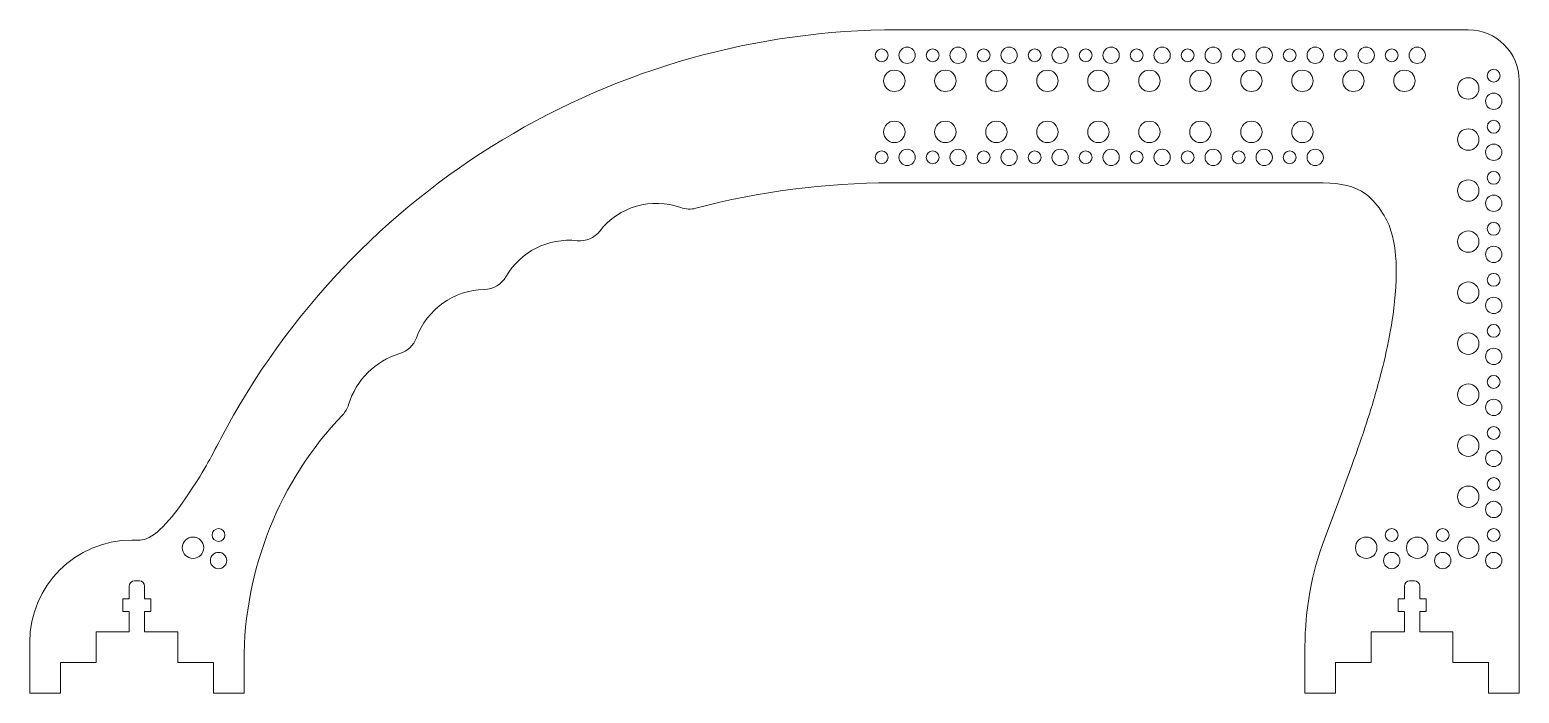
# Model space of a CAD drawing. Header units: millimetres. Extents: x -21 to 271, y -6 to 124.
import ezdxf

# ---------------------------------------------------------------- set-up
doc = ezdxf.new("R2010")
doc.units = ezdxf.units.MM

msp = doc.modelspace()

# ---------------------------------------------------------------- linework, layer by layer
at = {"color": 7, "linetype": 'Continuous', "lineweight": 15}
for p, q in [((261, 124), (149.15, 124)), ((271, -6), (271, 114)), ((147.89, 94), (231.16, 94)), ((232.82, 24.19), (235.84, 32.24)), ((0.61, 24), (-1, 24)), ((-1.5, 12.5), (-1.5, 15)), ((-0.5, 16), (0.5, 16)), ((1.5, 15), (1.5, 12.5)), ((248.5, 12.5), (248.5, 15)), ((249.5, 16), (250.5, 16)), ((251.5, 15), (251.5, 12.5)), ((-2.75, 10), (-2.75, 12.5)), ((-2.75, 12.5), (-1.5, 12.5)), ((1.5, 12.5), (2.75, 12.5)), ((2.75, 12.5), (2.75, 10)), ((247.25, 10), (247.25, 12.5)), ((247.25, 12.5), (248.5, 12.5)), ((251.5, 12.5), (252.75, 12.5)), ((252.75, 12.5), (252.75, 10)), ((-1.5, 10), (-2.75, 10)), ((-1.5, 6), (-1.5, 10)), ((2.75, 10), (1.5, 10)), ((1.5, 10), (1.5, 6)), ((248.5, 10), (247.25, 10)), ((248.5, 6), (248.5, 10)), ((252.75, 10), (251.5, 10)), ((251.5, 10), (251.5, 6)), ((-8, 0), (-8, 6)), ((-8, 6), (-1.5, 6)), ((1.5, 6), (8, 6)), ((8, 6), (8, 0)), ((242, 0), (242, 6)), ((242, 6), (248.5, 6)), ((251.5, 6), (258, 6)), ((258, 6), (258, 0)), ((-21, 4), (-21, -6)), ((229, 3.12), (229, -6)), ((-15, -6), (-15, 0)), ((-15, 0), (-8, 0)), ((8, 0), (15, 0)), ((15, 0), (15, -6)), ((21, -6), (21, 0.25)), ((235, -6), (235, 0)), ((235, 0), (242, 0)), ((258, 0), (265, 0)), ((265, 0), (265, -6)), ((-21, -6), (-15, -6)), ((15, -6), (21, -6)), ((229, -6), (235, -6)), ((265, -6), (271, -6))]:
    msp.add_line(p, q, dxfattribs=at)
for centre, radius in [((146, 119), 1.26), ((151, 119), 1.6), ((156, 119), 1.26), ((161, 119), 1.6), ((166, 119), 1.26), ((171, 119), 1.6), ((176, 119), 1.26), ((181, 119), 1.6), ((186, 119), 1.26), ((191, 119), 1.6), ((196, 119), 1.26), ((201, 119), 1.6), ((206, 119), 1.26), ((211, 119), 1.6), ((216, 119), 1.26), ((221, 119), 1.6), ((226, 119), 1.26), ((231, 119), 1.6), ((236, 119), 1.26), ((241, 119), 1.6), ((246, 119), 1.26), ((251, 119), 1.6), ((148.5, 114), 2.1), ((158.5, 114), 2.1), ((168.5, 114), 2.1), ((178.5, 114), 2.1), ((188.5, 114), 2.1), ((198.5, 114), 2.1), ((208.5, 114), 2.1), ((218.5, 114), 2.1), ((228.5, 114), 2.1), ((238.5, 114), 2.1), ((248.5, 114), 2.1), ((261, 112.5), 2.1), ((266, 115), 1.26), ((266, 110), 1.6), ((148.5, 104), 2.1), ((158.5, 104), 2.1), ((168.5, 104), 2.1), ((178.5, 104), 2.1), ((188.5, 104), 2.1), ((198.5, 104), 2.1), ((208.5, 104), 2.1), ((218.5, 104), 2.1), ((228.5, 104), 2.1), ((266, 105), 1.26), ((261, 102.5), 2.1), ((146, 99), 1.26), ((151, 99), 1.6), ((156, 99), 1.26), ((161, 99), 1.6), ((166, 99), 1.26), ((171, 99), 1.6), ((176, 99), 1.26), ((181, 99), 1.6), ((186, 99), 1.26), ((191, 99), 1.6), ((196, 99), 1.26), ((201, 99), 1.6), ((206, 99), 1.26), ((211, 99), 1.6), ((216, 99), 1.26), ((221, 99), 1.6), ((226, 99), 1.26), ((231, 99), 1.6), ((266, 100), 1.6), ((261, 92.5), 2.1), ((266, 95), 1.26), ((266, 90), 1.6), ((266, 85), 1.26), ((261, 82.5), 2.1), ((266, 80), 1.6), ((266, 75), 1.26), ((261, 72.5), 2.1), ((266, 70), 1.6), ((261, 62.5), 2.1), ((266, 65), 1.26), ((266, 60), 1.6), ((266, 55), 1.26), ((261, 52.5), 2.1), ((266, 50), 1.6), ((261, 42.5), 2.1), ((266, 45), 1.26), ((266, 40), 1.6), ((266, 35), 1.26), ((261, 32.5), 2.1), ((266, 30), 1.6), ((11, 22.5), 2.1), ((16, 25), 1.26), ((241, 22.5), 2.1), ((246, 25), 1.26), ((251, 22.5), 2.1), ((256, 25), 1.26), ((261, 22.5), 2.1), ((266, 25), 1.26), ((16, 20), 1.6), ((246, 20), 1.6), ((256, 20), 1.6), ((266, 20), 1.6)]:
    msp.add_circle(centre, radius, dxfattribs=at)
for centre, radius, start, end in [((149.15, -26), 150, 90, 152.2155), ((261, 114), 10, 0, 90), ((147.89, -56), 150, 90, 104.7908), ((101.86, 75.93), 14.06, 70.2034, 142.0921), ((108.32, 93.86), 5, 250.2034, 284.7908), ((84.75, 68.41), 14.35, 83.8328, 149.8596), ((86.83, 87.64), 5, 263.8328, 322.0921), ((68.37, 58.68), 14.44, 91.037, 159.9699), ((68.02, 78.12), 5, 271.037, 329.8596), ((50.1, 65.34), 5, 286.7174, 339.9699), ((55.85, 46.2), 14.99, 106.7174, 163.0838), ((36.73, 52.01), 5, 316.3536, 343.0838), ((91, 0.25), 70, 136.3536, 180), ((-1, 4), 20, 90, 180), ((289, 3.12), 60, 159.444, 180), ((-0.5, 15), 1, 90, 180), ((0.5, 15), 1, 0, 90), ((249.5, 15), 1, 90, 180), ((250.5, 15), 1, 0, 90)]:
    msp.add_arc(centre, radius, start, end, dxfattribs=at)
for points, knots in [([(231.16, 94), (235.17, 94), (237.52, 93.79), (242.65, 90.92), (244.89, 87.45), (246.4, 83.08), (246.82, 80.48), (246.97, 74.43), (246.52, 69.77), (245.7, 64.49), (245.14, 61.7), (243.73, 55.81), (242.53, 51.58), (240.57, 45.24), (238.56, 39.5), (235.84, 32.24)], [0, 0, 0, 0, 0.125, 0.125, 0.25, 0.25, 0.375, 0.375, 0.5, 0.5, 0.625, 0.625, 0.75, 0.75, 1, 1, 1, 1]), ([(16.45, 43.92), (14.2, 39.64), (13.33, 37.77), (5.81, 26.75), (2.82, 24), (0.61, 24)], [0, 0, 0, 0, 0.5, 0.5, 1, 1, 1, 1])]:
    msp.add_open_spline(points, degree=3, knots=knots, dxfattribs=at)

doc.saveas('drawing.dxf')
